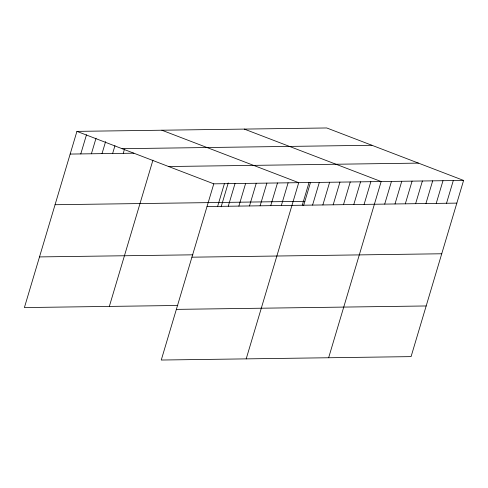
<?xml version="1.0" encoding="UTF-8"?>
<svg xmlns="http://www.w3.org/2000/svg" width="488" height="488" viewBox="0 0 488 488"><rect width="100%" height="100%" fill="white"/><g stroke="black" fill="none" stroke-linecap="round" stroke-linejoin="round"><path stroke-width="0.73" d="M463.6 180.426L213.787 183.836L161.26 360.034L411.073 356.624L463.6 180.426L326.74 127.966L76.927 131.376L24.4 307.574L177.791 305.476M80.782 153.921L86.486 134.779M91.396 153.775L96.044 138.177M102.016 153.629L105.609 141.575M112.63 153.488L114.954 145.686M123.251 153.342L124.513 149.084M109.336 306.415L152.939 160.143M217.636 206.381L224.401 183.695M221.143 206.79L228.262 182.896M228.256 206.235L235.021 183.549M238.87 206.089L245.635 183.403M249.49 205.948L256.255 183.256M260.104 205.802L266.869 183.116M270.724 205.655L277.489 182.969M281.344 205.509L288.103 182.823M246.196 358.869L298.723 182.677L161.864 130.217M302.261 205.222L309.026 182.536M303.579 205.661L310.484 182.5M312.57 205.082L319.329 182.396M322.873 204.942L329.638 182.256M333.176 204.801L339.941 182.115M343.485 204.661L350.244 181.975M353.788 204.521L360.553 181.835M364.091 204.381L370.856 181.695M328.637 357.747L381.159 181.554L244.299 129.094M384.703 204.1L391.467 181.414M395.005 203.96L401.77 181.274M405.315 203.819L412.073 181.133M415.617 203.679L422.382 180.993M425.92 203.539L432.685 180.853M436.229 203.398L442.988 180.713M446.532 203.258L453.297 180.572M122.091 148.688L371.905 145.278M70.162 154.068L133.864 153.195M168.622 166.524L418.436 163.114M55.059 204.722L304.878 201.312M207.022 206.528L456.835 203.118M39.504 256.914L192.894 254.821M191.918 257.182L441.738 253.772M176.363 309.374L426.176 305.964M76.927 131.376L213.787 183.836"/></g></svg>
